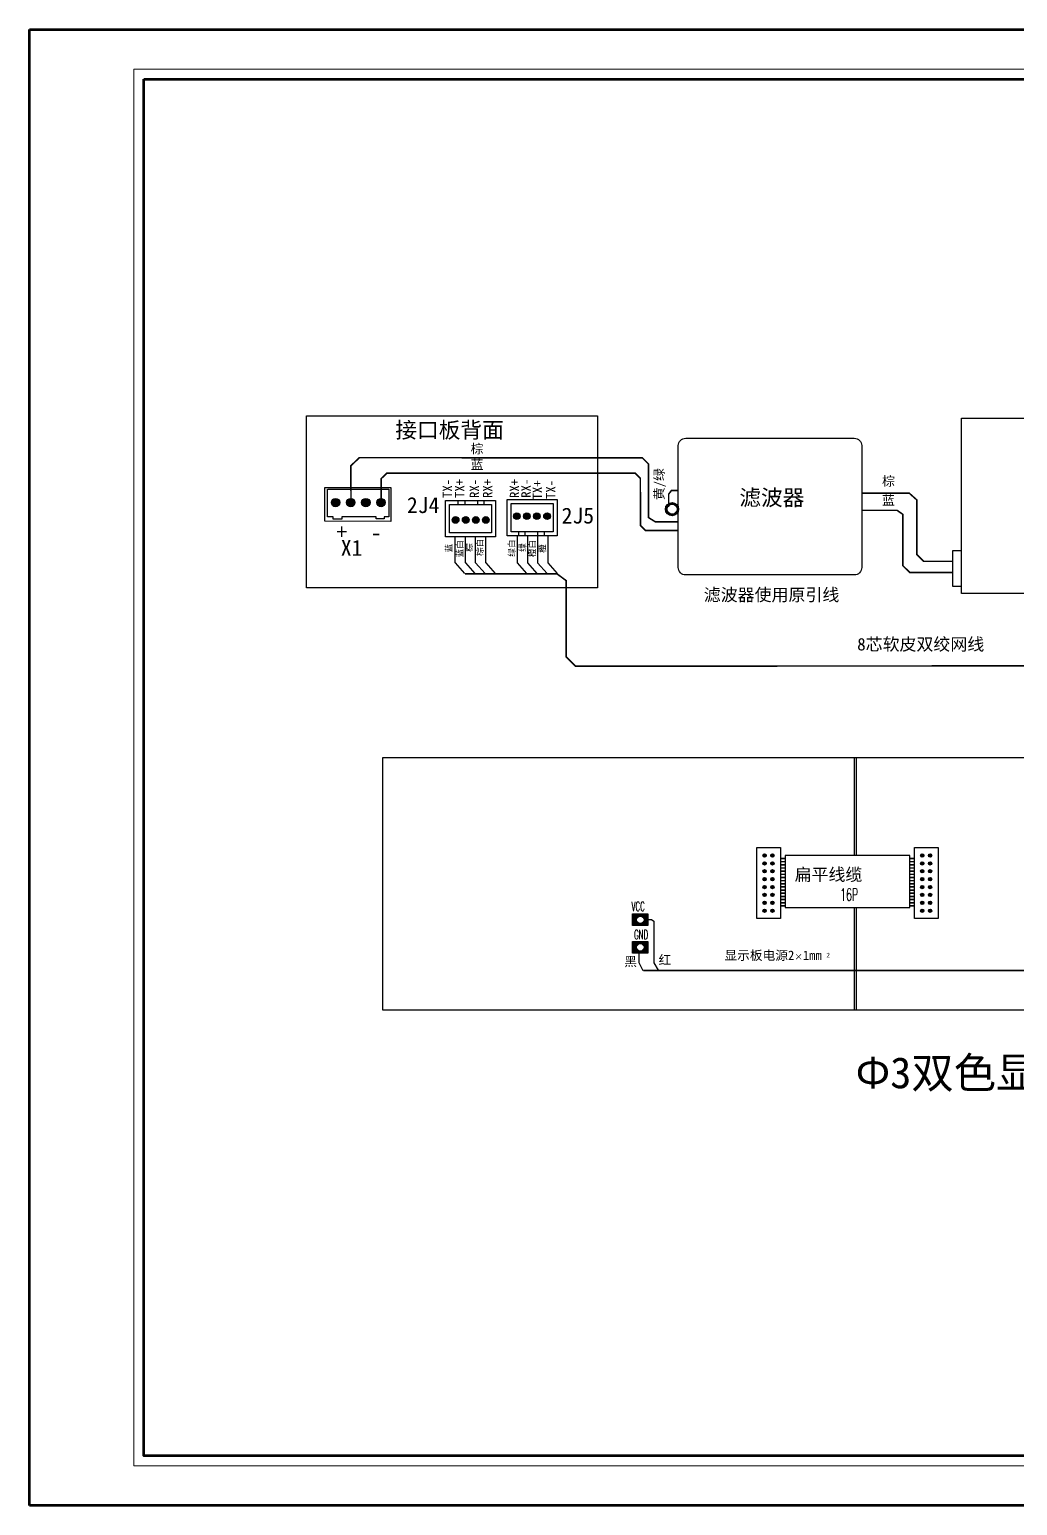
# Model space of a CAD drawing. Header units: millimetres. Extents: x 21690 to 43745, y 2905 to 6470.
# Drawn here: x 21690 to 22008.2, y 2905 to 3380.2 of the extents above; entities that cross this region are included whole.
import ezdxf

# ---------------------------------------------------------------- set-up
doc = ezdxf.new("R2010")
doc.units = ezdxf.units.MM
doc.layers.add('BOTTOMLAYER', color=5, linetype='Continuous')
doc.layers.add('SHEET', color=5, linetype='Continuous')
doc.layers.add('图层2', color=4, linetype='Continuous', lineweight=15)
doc.styles.get("Standard").update_dxf_attribs({"font": 'txt', "bigfont": 'gbcbig.shx'})
doc.styles.add('STYLE2', font='SIMHEI.TTF')

msp = doc.modelspace()

# ---------------------------------------------------------------- hatches: boundary and pattern name
for points in [[(21787.23, 3227.92, 1), (21789.95, 3227.92, 1)], [(21792.11, 3227.92, 1), (21794.83, 3227.92, 1)], [(21796.99, 3227.92, 1), (21799.71, 3227.92, 1)], [(21801.86, 3227.92, 1), (21804.58, 3227.92, 1)]]:
    msp.add_hatch(color=256).paths.add_polyline_path(points)
at = {"linetype": 'Continuous'}
for points in [[(21927.26, 3114.31, 1), (21926.18, 3114.31, 1)], [(21929.8, 3114.31, 1), (21928.72, 3114.31, 1)], [(21978.03, 3114.31, 1), (21976.95, 3114.31, 1)], [(21980.57, 3114.31, 1), (21979.49, 3114.31, 1)], [(21927.26, 3111.77, 1), (21926.18, 3111.77, 1)], [(21927.26, 3109.23, 1), (21926.18, 3109.23, 1)], [(21929.8, 3111.77, 1), (21928.72, 3111.77, 1)], [(21929.8, 3109.23, 1), (21928.72, 3109.23, 1)], [(21978.03, 3111.77, 1), (21976.95, 3111.77, 1)], [(21978.03, 3109.23, 1), (21976.95, 3109.23, 1)], [(21980.57, 3111.77, 1), (21979.49, 3111.77, 1)], [(21980.57, 3109.23, 1), (21979.49, 3109.23, 1)], [(21927.26, 3106.69, 1), (21926.18, 3106.69, 1)], [(21927.26, 3104.15, 1), (21926.18, 3104.15, 1)], [(21929.8, 3106.69, 1), (21928.72, 3106.69, 1)], [(21929.8, 3104.15, 1), (21928.72, 3104.15, 1)], [(21978.03, 3106.69, 1), (21976.95, 3106.69, 1)], [(21978.03, 3104.15, 1), (21976.95, 3104.15, 1)], [(21980.57, 3106.69, 1), (21979.49, 3106.69, 1)], [(21980.57, 3104.15, 1), (21979.49, 3104.15, 1)], [(21927.26, 3101.61, 1), (21926.18, 3101.61, 1)], [(21927.26, 3099.07, 1), (21926.18, 3099.07, 1)], [(21929.8, 3101.61, 1), (21928.72, 3101.61, 1)], [(21929.8, 3099.07, 1), (21928.72, 3099.07, 1)], [(21978.03, 3101.61, 1), (21976.95, 3101.61, 1)], [(21978.03, 3099.07, 1), (21976.95, 3099.07, 1)], [(21980.57, 3101.61, 1), (21979.49, 3101.61, 1)], [(21980.57, 3099.07, 1), (21979.49, 3099.07, 1)], [(21927.26, 3096.53, 1), (21926.18, 3096.53, 1)], [(21929.8, 3096.53, 1), (21928.72, 3096.53, 1)], [(21978.03, 3096.53, 1), (21976.95, 3096.53, 1)], [(21980.57, 3096.53, 1), (21979.49, 3096.53, 1)]]:
    msp.add_hatch(color=256, dxfattribs=at).paths.add_polyline_path(points)
h = msp.add_hatch(color=256)
h.paths.add_polyline_path([(21884.22, 3091.75), (21889.17, 3091.75), (21889.17, 3095.49), (21884.22, 3095.49)])
h.paths.add_polyline_path([(21887.92, 3093.58, -1), (21885.52, 3093.58, -1)], flags=16)
h = msp.add_hatch(color=256)
h.paths.add_polyline_path([(21884.22, 3082.91), (21889.17, 3082.91), (21889.17, 3086.65), (21884.22, 3086.65)])
h.paths.add_polyline_path([(21887.92, 3084.74, -1), (21885.52, 3084.74, -1)], flags=16)
at = {"layer": 'BOTTOMLAYER'}
h = msp.add_hatch(color=0, dxfattribs=at)
h.paths.add_polyline_path([(21894.82, 3225.83, 1), (21899.07, 3225.83, 1)])
h.paths.add_polyline_path([(21898.57, 3225.83, -1), (21895.32, 3225.83, -1)], flags=16)
for points in [[(21826.16, 3222.33, 1), (21828.31, 3222.33, 1)], [(21829.42, 3222.33, 1), (21831.56, 3222.33, 1)], [(21832.67, 3222.33, 1), (21834.81, 3222.33, 1)], [(21835.92, 3222.33, 1), (21838.07, 3222.33, 1)], [(21848, 3223.54, 1), (21845.86, 3223.54, 1)], [(21851.25, 3223.54, 1), (21849.11, 3223.54, 1)], [(21854.51, 3223.54, 1), (21852.36, 3223.54, 1)], [(21857.76, 3223.54, 1), (21855.61, 3223.54, 1)]]:
    msp.add_hatch(color=0, dxfattribs=at).paths.add_polyline_path(points)

# ---------------------------------------------------------------- linework, layer by layer
at = {"color": 7, "linetype": 'ByBlock', "lineweight": 100, "ltscale": 0.4}
for p, q in [((21690.03, 3380.24), (22362.03, 3380.24)), ((21690.03, 2905.04), (21690.03, 3380.24)), ((22362.03, 2905.04), (21690.03, 2905.04))]:
    msp.add_line(p, q, dxfattribs=at)
for p, q in [((21785.98, 3223.31), (21785.98, 3232.22)), ((21786.09, 3232.22), (21805.7, 3232.22)), ((21805.7, 3232.22), (21805.7, 3223.31)), ((21828.01, 3228.64), (21828.01, 3227.36)), ((21830.18, 3228.64), (21830.18, 3227.36)), ((21834.29, 3228.64), (21834.29, 3227.36)), ((21836.31, 3228.64), (21836.31, 3227.36)), ((21787.83, 3223.31), (21785.98, 3223.31)), ((21787.83, 3222.6), (21787.83, 3223.31)), ((21790.63, 3222.6), (21787.83, 3222.6)), ((21801.65, 3223.34), (21790.63, 3223.34)), ((21790.63, 3223.34), (21790.63, 3222.6)), ((21801.65, 3222.67), (21801.65, 3223.34)), ((21804.2, 3222.67), (21801.65, 3222.67)), ((21805.7, 3223.31), (21804.2, 3223.31)), ((21804.2, 3223.31), (21804.2, 3222.67)), ((21847.05, 3217.23), (21847.05, 3208.48)), ((21847.05, 3217.23), (21847.05, 3208.48)), ((21847.05, 3217.23), (21847.05, 3208.48)), ((21847.05, 3217.23), (21847.05, 3208.57)), ((21847.61, 3217.23), (21847.61, 3218.51)), ((21849.63, 3217.23), (21849.63, 3218.51)), ((21850.35, 3217.23), (21850.35, 3208.48)), ((21850.35, 3217.23), (21850.35, 3208.48)), ((21850.35, 3217.23), (21850.35, 3208.48)), ((21850.35, 3217.23), (21850.35, 3208.57)), ((21853.65, 3217.23), (21853.65, 3208.48)), ((21853.65, 3217.23), (21853.65, 3208.48)), ((21853.65, 3217.23), (21853.65, 3208.48)), ((21853.65, 3217.23), (21853.65, 3208.57)), ((21853.74, 3217.23), (21853.74, 3218.51)), ((21855.91, 3217.23), (21855.91, 3218.51)), ((21856.95, 3217.23), (21856.95, 3208.48)), ((21856.95, 3217.23), (21856.95, 3208.48)), ((21856.95, 3217.23), (21856.95, 3208.48)), ((21856.95, 3217.23), (21856.95, 3208.57)), ((21827.09, 3208.48), (21827.09, 3216.94)), ((21830.39, 3208.48), (21830.39, 3216.94)), ((21833.69, 3208.48), (21833.69, 3216.94)), ((21836.99, 3208.48), (21836.99, 3216.94)), ((21827.09, 3208.48), (21830.13, 3205.09)), ((21830.39, 3208.48), (21833.43, 3205.09)), ((21833.69, 3208.48), (21836.73, 3205.09)), ((21836.99, 3208.48), (21840.03, 3205.09)), ((21836.99, 3208.48), (21840.03, 3205.09)), ((21836.99, 3208.48), (21840.03, 3205.09)), ((21836.99, 3208.48), (21840.03, 3205.09)), ((21847.05, 3208.48), (21850.09, 3205.09)), ((21850.35, 3208.48), (21853.39, 3205.09)), ((21853.65, 3208.48), (21856.69, 3205.09)), ((21856.95, 3208.48), (21859.99, 3205.09)), ((21856.95, 3208.48), (21859.99, 3205.09)), ((21856.95, 3208.48), (21859.99, 3205.09)), ((21856.95, 3208.48), (21859.99, 3205.09)), ((21888.05, 3093.7), (21890.37, 3093.7)), ((21890.37, 3093.7), (21891.04, 3093.14)), ((21891.04, 3093.14), (21891.04, 3081.03)), ((21886.39, 3079.72), (21886.39, 3083.46)), ((21887.64, 3077.14), (21886.39, 3079.72)), ((21891.04, 3081.03), (21891.04, 3079.72)), ((21891.04, 3079.72), (21892.46, 3077.36))]:
    msp.add_line(p, q)
at = {"color": 7, "linetype": 'ByBlock', "lineweight": 13, "ltscale": 0.4}
msp.add_lwpolyline([(21723.63, 3367.44), (22346.03, 3367.44), (22346.03, 2917.84), (21723.63, 2917.84)], close=True, dxfattribs=at)
at = {"color": 7, "linetype": 'ByBlock', "lineweight": 100, "ltscale": 0.4}
msp.add_lwpolyline([(21726.83, 3364.24), (22342.83, 3364.24), (22342.83, 2921.04), (21726.83, 2921.04)], close=True, dxfattribs=at)
for points in [[(21779.23, 3255.89), (21872.91, 3255.89), (21872.91, 3200.47), (21779.23, 3200.47)], [(21990.12, 3255.1), (22081.34, 3255.1), (22081.34, 3198.66), (21990.12, 3198.66)], [(21785.16, 3232.75), (21806.41, 3232.75), (21806.41, 3221.85), (21785.16, 3221.96)], [(21990.13, 3212.42), (21987.2, 3212.42), (21987.2, 3201.01), (21990.13, 3201.01)], [(21884.22, 3095.49), (21889.17, 3095.49), (21889.17, 3091.75), (21884.22, 3091.75)], [(21884.22, 3086.65), (21889.17, 3086.65), (21889.17, 3082.91), (21884.22, 3082.91)]]:
    msp.add_lwpolyline(points, close=True)
msp.add_lwpolyline([(21901.36, 3248.66), (21955.6, 3248.66, -0.414214), (21958, 3246.26), (21958, 3207.04, -0.414214), (21955.6, 3204.64), (21901.36, 3204.64, -0.414214), (21898.96, 3207.04), (21898.96, 3246.26, -0.414214)], format="xyb", close=True)
at = {"const_width": 0.5}
for points in [[(21793.55, 3228.08), (21793.51, 3239.78), (21796.25, 3242.38), (21887.33, 3242.36), (21889.34, 3240.35), (21889.34, 3223.11), (21891.57, 3221.72), (21898.96, 3221.72)], [(21803.29, 3227.89), (21803.29, 3235.63), (21805.07, 3237.4), (21885.05, 3237.4), (21886.74, 3235.71), (21886.75, 3220.59), (21888.42, 3218.93), (21898.96, 3218.93)], [(21898.85, 3231.85), (21896.77, 3231.85), (21895.83, 3230.61), (21895.83, 3226.53)], [(21958, 3230.94), (21973.34, 3230.94), (21975.77, 3228.78), (21975.77, 3211.19), (21977.97, 3209.01), (21987.2, 3209.01)], [(21830.24, 3204.98), (21859.92, 3204.96), (21862.85, 3202.8), (21862.85, 3178.28), (21865.86, 3175.25), (22123.92, 3175.44), (22125.67, 3176.06), (22125.63, 3223.06)], [(21958.01, 3225.44), (21969.39, 3225.44), (21971.28, 3224.12), (21971.28, 3207.6), (21973.48, 3205.43), (21987.2, 3205.43)], [(21887.65, 3077.26), (22024.04, 3077.26)]]:
    msp.add_lwpolyline(points, dxfattribs=at)
for centre, radius in [((21788.59, 3227.92), 1.36), ((21793.47, 3227.92), 1.36), ((21798.35, 3227.92), 1.36), ((21803.22, 3227.92), 1.36), ((21896.94, 3225.83), 2.12), ((21896.94, 3225.83), 1.62), ((21886.72, 3093.58), 1.2), ((21886.72, 3084.74), 1.2)]:
    msp.add_circle(centre, radius)
at = {"linetype": 'Continuous'}
for centre in [(21926.72, 3114.31), (21929.26, 3114.31), (21977.49, 3114.31), (21980.03, 3114.31), (21926.72, 3111.77), (21926.72, 3109.23), (21929.26, 3111.77), (21929.26, 3109.23), (21977.49, 3111.77), (21977.49, 3109.23), (21980.03, 3111.77), (21980.03, 3109.23), (21926.72, 3106.69), (21926.72, 3104.15), (21929.26, 3106.69), (21929.26, 3104.15), (21977.49, 3106.69), (21977.49, 3104.15), (21980.03, 3106.69), (21980.03, 3104.15), (21926.72, 3101.61), (21926.72, 3099.07), (21929.26, 3101.61), (21929.26, 3099.07), (21977.49, 3101.61), (21977.49, 3099.07), (21980.03, 3101.61), (21980.03, 3099.07), (21926.72, 3096.53), (21929.26, 3096.53), (21977.49, 3096.53), (21980.03, 3096.53)]:
    msp.add_circle(centre, 0.542, dxfattribs=at)
at = {"layer": 'BOTTOMLAYER', "color": 0}
for points in [[(21823.97, 3228.64), (21840.11, 3228.64), (21840.11, 3216.94), (21823.97, 3216.94)], [(21825.25, 3227.36), (21838.83, 3227.36), (21838.83, 3218.22), (21825.25, 3218.22)], [(21859.95, 3217.23), (21843.81, 3217.23), (21843.81, 3228.93), (21859.95, 3228.93)], [(21858.67, 3218.51), (21845.09, 3218.51), (21845.09, 3227.65), (21858.67, 3227.65)]]:
    msp.add_lwpolyline(points, close=True, dxfattribs=at)
for centre in [(21827.24, 3222.33), (21830.49, 3222.33), (21833.74, 3222.33), (21836.99, 3222.33), (21846.93, 3223.54), (21850.18, 3223.54), (21853.43, 3223.54), (21856.68, 3223.54)]:
    msp.add_circle(centre, 1.07, dxfattribs=at)
at = {"layer": 'SHEET', "color": 0}
for points in [[(21803.83, 3145.83), (21956.23, 3145.83), (21956.23, 3114.34)], [(21956.23, 3097.57), (21956.23, 3064.55), (21803.83, 3064.55), (21803.83, 3145.83)], [(21955.72, 3145.83), (22108.12, 3145.83), (22108.12, 3114.34)], [(21955.72, 3114.34), (21955.72, 3145.83)], [(21924.22, 3116.88), (21931.84, 3116.88), (21931.84, 3094.02), (21924.22, 3094.02), (21924.22, 3116.88)], [(21974.99, 3116.88), (21982.61, 3116.88), (21982.61, 3094.02), (21974.99, 3094.02), (21974.99, 3116.88)], [(22108.12, 3097.57), (22108.12, 3064.55), (21955.72, 3064.55), (21955.72, 3097.57)]]:
    msp.add_lwpolyline(points, dxfattribs=at)
at = {"layer": 'SHEET'}
for points in [[(21929.3, 3114.34, 1), (21929.3, 3114.34, 1)], [(21980.07, 3114.34, 1), (21980.07, 3114.34, 1)]]:
    msp.add_lwpolyline(points, format="xyb", close=True, dxfattribs=at)
at = {"layer": 'SHEET', "color": 0, "const_width": 0.508}
for points in [[(21931.84, 3113.32), (21933.37, 3113.32)], [(21973.5, 3113.32), (21975.02, 3113.32)], [(21931.84, 3112.31), (21933.37, 3112.31)], [(21931.84, 3111.29), (21933.37, 3111.29)], [(21931.84, 3110.27), (21933.37, 3110.27)], [(21931.84, 3109.26), (21933.37, 3109.26)], [(21931.84, 3108.24), (21933.37, 3108.24)], [(21973.5, 3112.31), (21975.02, 3112.31)], [(21973.5, 3111.29), (21975.02, 3111.29)], [(21973.5, 3110.27), (21975.02, 3110.27)], [(21973.5, 3109.26), (21975.02, 3109.26)], [(21973.5, 3108.24), (21975.02, 3108.24)], [(21931.84, 3107.23), (21933.37, 3107.23)], [(21931.84, 3106.21), (21933.37, 3106.21)], [(21931.84, 3105.19), (21933.37, 3105.19)], [(21931.84, 3104.18), (21933.37, 3104.18)], [(21931.84, 3103.16), (21933.37, 3103.16)], [(21973.5, 3107.23), (21975.02, 3107.23)], [(21973.5, 3106.21), (21975.02, 3106.21)], [(21973.5, 3105.19), (21975.02, 3105.19)], [(21973.5, 3104.18), (21975.02, 3104.18)], [(21973.5, 3103.16), (21975.02, 3103.16)], [(21931.84, 3102.15), (21933.37, 3102.15)], [(21931.84, 3101.13), (21933.37, 3101.13)], [(21931.84, 3100.11), (21933.37, 3100.11)], [(21931.84, 3099.1), (21933.37, 3099.1)], [(21931.84, 3098.08), (21933.37, 3098.08)], [(21973.5, 3102.15), (21975.02, 3102.15)], [(21973.5, 3101.13), (21975.02, 3101.13)], [(21973.5, 3100.11), (21975.02, 3100.11)], [(21973.5, 3099.1), (21975.02, 3099.1)], [(21973.5, 3098.08), (21975.02, 3098.08)]]:
    msp.add_lwpolyline(points, dxfattribs=at)
at = {"layer": 'SHEET', "color": 0}
msp.add_lwpolyline([(21933.37, 3114.34), (21933.37, 3097.57), (21973.5, 3097.57), (21973.5, 3114.34), (21933.37, 3114.34)], close=True, dxfattribs=at)

# ---------------------------------------------------------------- texts
at = {"style": 'STYLE2'}
msp.add_text('2', height=1.5, dxfattribs=at).set_placement((21946.64, 3081.5))
at = {"attachment_point": 1}
for s, insert, char_height, width in [('{\\fSimSun|b0|i0|c134|p2;棕}', (21832.11, 3246.76), 3, 17.7921), ('{\\fSimSun|b0|i0|c134|p2;蓝}', (21832.11, 3241.67), 3, 17.7921), ('{\\fSimSun|b0|i0|c134|p2;棕}', (21964.59, 3236.35), 3, 17.7921), ('{\\fSimSun|b0|i0|c134|p2;滤波器  }', (21918.6, 3232.12), 5.12, 26.7552), ('{\\fSimSun|b0|i0|c134|p2;2J4}', (21811.56, 3229.68), 5.12, 17.7921), ('{\\fSimSun|b0|i0|c134|p2;蓝}', (21964.57, 3230.19), 3, 17.7921), ('{\\fSimSun|b0|i0|c134|p2;2J5}', (21861.38, 3226.3), 5.12, 17.7921), ('{\\fSimSun|b0|i0|c134|p2;+}', (21788.82, 3221.12), 5.12, 17.7921), ('{\\fSimSun|b0|i0|c134|p2;-}', (21799.92, 3220.82), 5.12, 17.7921), ('{\\fSimSun|b0|i0|c134|p2;X1}', (21790.27, 3215.91), 5.12, 17.7921), ('{\\fSimSun|b0|i0|c134|p2;\\H0.7812x;滤波器使用原引线\\H1.28x;  }', (21907.15, 3200.25), 5.12, 45.7201), ('{\\fSimSun|b0|i0|c134|p2;\\H0.7812x;8芯软皮双绞网线\\H1.28x;  }', (21956.56, 3184.33), 5.12, 45.7201), ('{\\fSimSun|b0|i0|c134|p2;显示板电源2\\H0.6667x;×\\H1.5x;1mm}', (21913.81, 3083.68), 3, 38.9792), ('{\\fSimSun|b0|i0|c134|p2;黑}', (21881.55, 3081.68), 3, 17.7921), ('{\\fSimSun|b0|i0|c134|p2;红}', (21892.59, 3082.2), 3, 17.7921)]:
    msp.add_mtext(s, dxfattribs=dict(at, insert=insert, char_height=char_height, width=width))
at = {"width": 17.7921, "attachment_point": 1, "rotation": 90}
for s, insert, char_height in [('{\\fSimSun|b0|i0|c134|p2;黄/绿}', (21891.27, 3228.76), 3), ('{\\fSimSun|b0|i0|c134|p2;TX-}', (21823.11, 3229.41), 3), ('{\\fSimSun|b0|i0|c134|p2;TX+}', (21827.03, 3229.41), 3), ('{\\fSimSun|b0|i0|c134|p2;RX-}', (21831.79, 3229.41), 3), ('{\\fSimSun|b0|i0|c134|p2;RX+}', (21836.02, 3229.41), 3), ('{\\fSimSun|b0|i0|c134|p2;RX+}', (21844.7, 3229.41), 3), ('{\\fSimSun|b0|i0|c134|p2;RX-}', (21848.38, 3229.47), 3), ('{\\fSimSun|b0|i0|c134|p2;TX+}', (21852.05, 3228.94), 3), ('{\\fSimSun|b0|i0|c134|p2;TX-}', (21856.36, 3229.09), 3), ('{\\fSimSun|b0|i0|c134|p2;蓝}', (21824.04, 3211.88), 2), ('{\\fSimSun|b0|i0|c134|p2;蓝白}', (21827.58, 3210.25), 2), ('{\\fSimSun|b0|i0|c134|p2;棕}', (21830.6, 3212.06), 2), ('{\\fSimSun|b0|i0|c134|p2;棕白}', (21834.08, 3210.73), 2), ('{\\fSimSun|b0|i0|c134|p2;绿白}', (21844.31, 3210.48), 2), ('{\\fSimSun|b0|i0|c134|p2;绿}', (21847.81, 3212.06), 2), ('{\\fSimSun|b0|i0|c134|p2;橙白}', (21850.89, 3210.36), 2), ('{\\fSimSun|b0|i0|c134|p2;橙}', (21854.21, 3211.72), 2)]:
    msp.add_mtext(s, dxfattribs=dict(at, insert=insert, char_height=char_height))
at = {"layer": '图层2', "color": 0, "linetype": 'ByBlock', "ltscale": 0.4, "width": 0.555556}
for s, height, p in [('16P', 4, (21951.06, 3099.71)), ('VCC', 3, (21883.87, 3096.41)), ('GND', 3, (21884.69, 3087.35))]:
    msp.add_text(s, height=height, dxfattribs=at).set_placement(p)
at = {"layer": '图层2', "color": 0, "linetype": 'ByBlock', "ltscale": 0.4, "attachment_point": 5}
for s, insert, char_height, width in [('{\\fFangSong_GB2312|b0|i0|c134|p49;接口板背面}', (21825.29, 3251.02), 5.12, 204.5751), ('{\\fFangSong_GB2312|b0|i0|c134|p49;^I扁平线缆}', (21945.94, 3107.96), 4, 159.8243), ('{\\fFangSong_GB2312|b0|i0|c134|p49;Ф3双色显示板3×16×48}', (22029.74, 3043.81), 10, 159.8243)]:
    msp.add_mtext(s, dxfattribs=dict(at, insert=insert, char_height=char_height, width=width))

doc.saveas('drawing.dxf')
